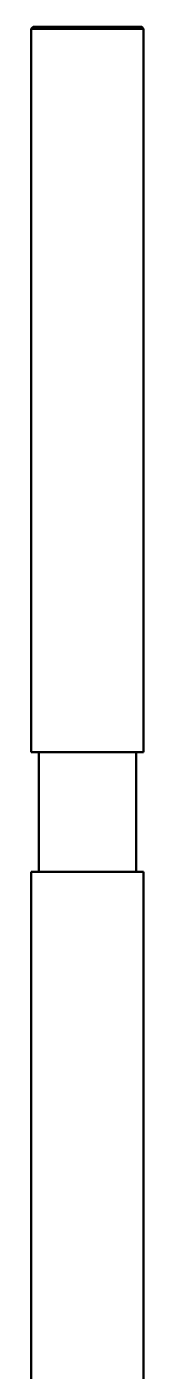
# Paper-space layout 'Layout1' of a CAD drawing. Header units: millimetres. Extents: x 0 to 420, y 0 to 297.
# Drawn here: x 170.82 to 173.82, y 168.65 to 204.6 of the extents above; entities that cross this region are included whole.
import ezdxf

# ---------------------------------------------------------------- set-up
doc = ezdxf.new("R2010")
doc.units = ezdxf.units.MM
doc.layers.add('170', color=7, linetype='Continuous', true_color=0xffffff)

psp = doc.layouts.get("Layout1")

# ---------------------------------------------------------------- linework, layer by layer
at = {"layer": '170', "color": 155, "linetype": 'Continuous', "lineweight": 50}
for p, q in [((170.865, 204.596), (170.815, 204.546)), ((173.815, 204.546), (173.765, 204.596)), ((170.815, 204.546), (170.815, 185.196)), ((173.815, 185.196), (173.815, 204.546)), ((171.015, 185.196), (171.015, 181.996)), ((173.615, 181.996), (173.615, 185.196)), ((170.815, 181.996), (170.815, 162.196)), ((173.815, 162.196), (173.815, 181.996))]:
    psp.add_line(p, q, dxfattribs=at)
for points, knots in [([(170.865, 204.596), (171.363, 204.596), (172.514, 204.596), (173.529, 204.596)], [0, 0, 0.186819, 0.619072, 1, 1]), ([(173.571, 204.546), (173.118, 204.546), (171.887, 204.546), (170.95, 204.546), (170.815, 204.546)], [0, 0, 0.164281, 0.611011, 0.951105, 1, 1]), ([(173.571, 185.196), (173.118, 185.196), (171.887, 185.196), (170.95, 185.196), (170.815, 185.196)], [0, 0, 0.164281, 0.611011, 0.951105, 1, 1]), ([(173.571, 181.996), (173.118, 181.996), (171.887, 181.996), (170.95, 181.996), (170.815, 181.996)], [0, 0, 0.164281, 0.611011, 0.951105, 1, 1])]:
    psp.add_open_spline(points, degree=1, knots=knots, dxfattribs=at)
for points in [[(173.529, 204.596), (173.765, 204.596)], [(173.815, 204.546), (173.571, 204.546)], [(173.815, 185.196), (173.571, 185.196)], [(173.815, 181.996), (173.571, 181.996)]]:
    psp.add_open_spline(points, degree=1, dxfattribs=at)

doc.saveas('drawing.dxf')
